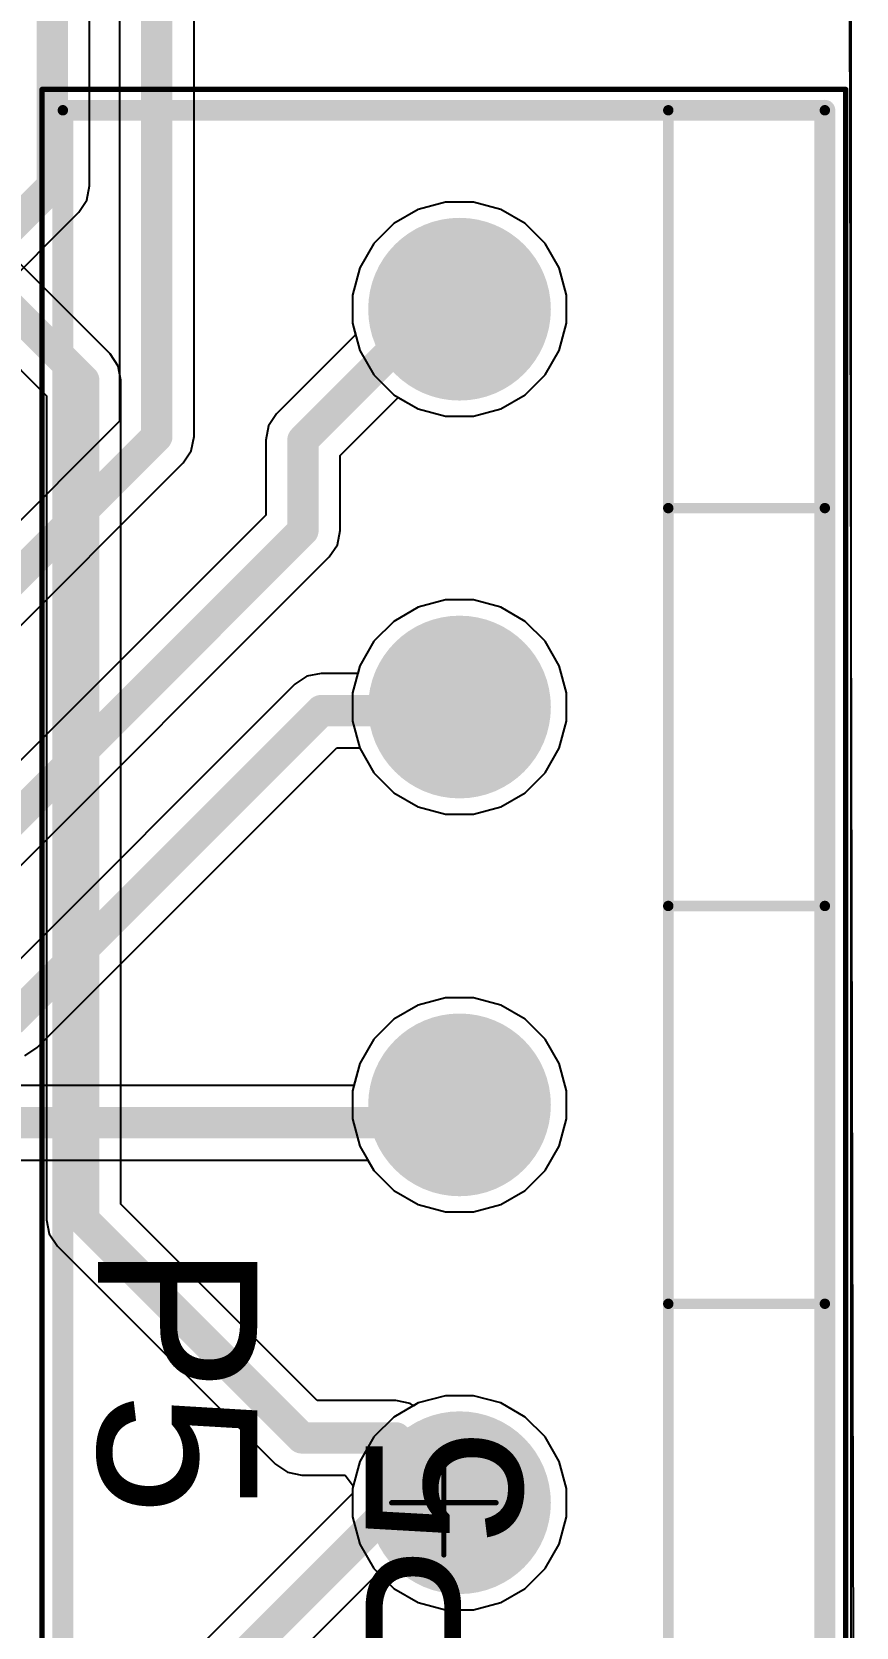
# Model space of a CAD drawing. Header units: millimetres. Extents: x 0.02 to 2.82, y 0.02 to 1.79.
# Drawn here: x 2.506 to 2.817, y 0.522 to 1.123 of the extents above; entities that cross this region are included whole.
import ezdxf

# ---------------------------------------------------------------- set-up
doc = ezdxf.new("R2010")
doc.units = ezdxf.units.MM
doc.header["$MEASUREMENT"] = 0
for name, color, linetype in [('BottomLayer', 5, 'Continuous'), ('BottomSolder', 6, 'Continuous'), ('Mechanical11', 56, 'Continuous'), ('Mechanical13', 56, 'Continuous'), ('Mechanical15', 56, 'Continuous'), ('MultiLayer', 9, 'Continuous'), ('PadHoleLayer', 156, 'Continuous'), ('TopLayer', 1, 'Continuous'), ('TopOverlay', 2, 'Continuous'), ('TopSolder', 216, 'Continuous')]:
    doc.layers.add(name, color=color, linetype=linetype)
doc.styles.add('Arial', font='arial.ttf', dxfattribs={"height": 0.2})

# ---------------------------------------------------------------- blocks, each defined once
blk = doc.blocks.new('691243310007_23')
at = {"layer": 'BottomLayer'}
h = blk.add_hatch(color=5, dxfattribs=at)
edge = h.paths.add_edge_path()
edge.add_arc((0, -0.00591), 0.03248, 0, 360)
h = blk.add_hatch(color=5, dxfattribs=at)
edge = h.paths.add_edge_path()
edge.add_arc((0.15, -0.00591), 0.03248, 0, 360)
h = blk.add_hatch(color=5, dxfattribs=at)
edge = h.paths.add_edge_path()
edge.add_arc((0.3, -0.00591), 0.03248, 0, 360)
h = blk.add_hatch(color=5, dxfattribs=at)
edge = h.paths.add_edge_path()
edge.add_arc((0.45, -0.00591), 0.03248, 0, 360)
at = {"layer": 'BottomSolder'}
h = blk.add_hatch(color=6, dxfattribs=at)
edge = h.paths.add_edge_path()
edge.add_arc((0, -0.00591), 0.03445, 0, 360)
h = blk.add_hatch(color=6, dxfattribs=at)
edge = h.paths.add_edge_path()
edge.add_arc((0.15, -0.00591), 0.03445, 0, 360)
h = blk.add_hatch(color=6, dxfattribs=at)
edge = h.paths.add_edge_path()
edge.add_arc((0.3, -0.00591), 0.03445, 0, 360)
h = blk.add_hatch(color=6, dxfattribs=at)
edge = h.paths.add_edge_path()
edge.add_arc((0.45, -0.00591), 0.03445, 0, 360)
at = {"layer": 'MultiLayer'}
h = blk.add_hatch(color=9, dxfattribs=at)
edge = h.paths.add_edge_path()
edge.add_arc((0, -0.00591), 0.03248, 0, 360)
h = blk.add_hatch(color=9, dxfattribs=at)
edge = h.paths.add_edge_path()
edge.add_arc((0.15, -0.00591), 0.03248, 0, 360)
h = blk.add_hatch(color=9, dxfattribs=at)
edge = h.paths.add_edge_path()
edge.add_arc((0.3, -0.00591), 0.03248, 0, 360)
h = blk.add_hatch(color=9, dxfattribs=at)
edge = h.paths.add_edge_path()
edge.add_arc((0.45, -0.00591), 0.03248, 0, 360)
at = {"layer": 'PadHoleLayer'}
h = blk.add_hatch(color=156, dxfattribs=at)
edge = h.paths.add_edge_path()
edge.add_arc((0, -0.00591), 0.02165, 0, 360)
h = blk.add_hatch(color=156, dxfattribs=at)
edge = h.paths.add_edge_path()
edge.add_arc((0.15, -0.00591), 0.02165, 0, 360)
h = blk.add_hatch(color=156, dxfattribs=at)
edge = h.paths.add_edge_path()
edge.add_arc((0.3, -0.00591), 0.02165, 0, 360)
h = blk.add_hatch(color=156, dxfattribs=at)
edge = h.paths.add_edge_path()
edge.add_arc((0.45, -0.00591), 0.02165, 0, 360)
at = {"layer": 'TopLayer'}
h = blk.add_hatch(color=1, dxfattribs=at)
edge = h.paths.add_edge_path()
edge.add_arc((0, -0.00591), 0.03248, 0, 360)
h = blk.add_hatch(color=1, dxfattribs=at)
edge = h.paths.add_edge_path()
edge.add_arc((0.15, -0.00591), 0.03248, 0, 360)
h = blk.add_hatch(color=1, dxfattribs=at)
edge = h.paths.add_edge_path()
edge.add_arc((0.3, -0.00591), 0.03248, 0, 360)
h = blk.add_hatch(color=1, dxfattribs=at)
edge = h.paths.add_edge_path()
edge.add_arc((0.45, -0.00591), 0.03248, 0, 360)
at = {"layer": 'TopSolder'}
h = blk.add_hatch(color=216, dxfattribs=at)
edge = h.paths.add_edge_path()
edge.add_arc((0, -0.00591), 0.03445, 0, 360)
h = blk.add_hatch(color=216, dxfattribs=at)
edge = h.paths.add_edge_path()
edge.add_arc((0.15, -0.00591), 0.03445, 0, 360)
h = blk.add_hatch(color=216, dxfattribs=at)
edge = h.paths.add_edge_path()
edge.add_arc((0.3, -0.00591), 0.03445, 0, 360)
h = blk.add_hatch(color=216, dxfattribs=at)
edge = h.paths.add_edge_path()
edge.add_arc((0.45, -0.00591), 0.03445, 0, 360)
at = {"layer": 'Mechanical11', "const_width": 0.00394}
for points in [[(-0.525, 0.1437), (0.525, 0.1437)], [(0.525, 0.1437), (0.525, -0.1437)], [(-0.525, -0.08465), (0.525, -0.08465)], [(0.075, -0.08465), (0.075, -0.1437)], [(0.225, -0.08465), (0.225, -0.1437)], [(0.375, -0.08465), (0.375, -0.1437)], [(-0.525, -0.1437), (0.525, -0.1437)]]:
    blk.add_lwpolyline(points, dxfattribs=at)
at = {"layer": 'Mechanical11', "const_width": 0.00197}
for points in [[(0.52402, 0.1437, 1), (0.52598, 0.1437, 1)], [(0.52402, 0.1437, 1), (0.52598, 0.1437, 1)], [(0.07402, -0.08465, 1), (0.07598, -0.08465, 1)], [(0.22402, -0.08465, 1), (0.22598, -0.08465, 1)], [(0.37402, -0.08465, 1), (0.37598, -0.08465, 1)], [(0.52402, -0.08465, 1), (0.52598, -0.08465, 1)], [(0.07402, -0.1437, 1), (0.07598, -0.1437, 1)], [(0.22402, -0.1437, 1), (0.22598, -0.1437, 1)], [(0.37402, -0.1437, 1), (0.37598, -0.1437, 1)], [(0.52402, -0.1437, 1), (0.52598, -0.1437, 1)], [(0.52402, -0.1437, 1), (0.52598, -0.1437, 1)]]:
    blk.add_lwpolyline(points, format="xyb", close=True, dxfattribs=at)
at = {"layer": 'Mechanical13', "const_width": 0.00394}
for points in [[(-0.525, 0.1437), (0.525, 0.1437)], [(0.525, 0.1437), (0.525, -0.1437)], [(-0.525, -0.08465), (0.525, -0.08465)], [(0.075, -0.08465), (0.075, -0.1437)], [(0.225, -0.08465), (0.225, -0.1437)], [(0.375, -0.08465), (0.375, -0.1437)], [(-0.525, -0.1437), (0.525, -0.1437)]]:
    blk.add_lwpolyline(points, dxfattribs=at)
at = {"layer": 'Mechanical13', "const_width": 0.00197}
for points in [[(0.52402, 0.1437, 1), (0.52598, 0.1437, 1)], [(0.52402, 0.1437, 1), (0.52598, 0.1437, 1)], [(0.07402, -0.08465, 1), (0.07598, -0.08465, 1)], [(0.22402, -0.08465, 1), (0.22598, -0.08465, 1)], [(0.37402, -0.08465, 1), (0.37598, -0.08465, 1)], [(0.52402, -0.08465, 1), (0.52598, -0.08465, 1)], [(0.07402, -0.1437, 1), (0.07598, -0.1437, 1)], [(0.22402, -0.1437, 1), (0.22598, -0.1437, 1)], [(0.37402, -0.1437, 1), (0.37598, -0.1437, 1)], [(0.52402, -0.1437, 1), (0.52598, -0.1437, 1)], [(0.52402, -0.1437, 1), (0.52598, -0.1437, 1)]]:
    blk.add_lwpolyline(points, format="xyb", close=True, dxfattribs=at)
at = {"layer": 'Mechanical15', "const_width": 0.00197}
for points in [[(-0.53287, 0.15157), (0.53287, 0.15157)], [(0.53287, 0.15157), (0.53287, -0.15157)], [(0, 0.01969), (0, -0.01969)], [(-0.01969, 0), (0.01969, 0)], [(-0.53287, -0.15157), (0.53287, -0.15157)]]:
    blk.add_lwpolyline(points, dxfattribs=at)
at = {"layer": 'Mechanical15', "const_width": 0.000984}
for points in [[(0.53238, 0.15157, 1), (0.53337, 0.15157, 1)], [(0.53238, 0.15157, 1), (0.53337, 0.15157, 1)], [(-0.00049, 0.01969, 1), (0.00049, 0.01969, 1)], [(-0.02018, 0, 1), (-0.01919, 0, 1)], [(0.01919, 0, 1), (0.02018, 0, 1)], [(-0.00049, -0.01969, 1), (0.00049, -0.01969, 1)], [(0.53238, -0.15157, 1), (0.53337, -0.15157, 1)], [(0.53238, -0.15157, 1), (0.53337, -0.15157, 1)]]:
    blk.add_lwpolyline(points, format="xyb", close=True, dxfattribs=at)
at = {"layer": 'TopOverlay', "const_width": 0.00787}
for points in [[(-0.525, 0.1437), (0.525, 0.1437)], [(0.525, 0.1437), (0.525, -0.1437)], [(-0.525, -0.1437), (0.525, -0.1437)]]:
    blk.add_lwpolyline(points, dxfattribs=at)
at = {"layer": 'TopOverlay', "const_width": 0.00394}
for points in [[(0.52303, 0.1437, 1), (0.52697, 0.1437, 1)], [(0.52303, 0.1437, 1), (0.52697, 0.1437, 1)], [(0.52303, -0.1437, 1), (0.52697, -0.1437, 1)], [(0.52303, -0.1437, 1), (0.52697, -0.1437, 1)]]:
    blk.add_lwpolyline(points, format="xyb", close=True, dxfattribs=at)
at = {"layer": 'Mechanical11'}
blk.add_text('P5', height=0.059055, dxfattribs=at).set_placement((-0.0689, -0.02953))

msp = doc.modelspace()

# ---------------------------------------------------------------- linework, layer by layer
at = {"layer": 'BottomLayer'}
for p, q in [((2.81496, 1.75197), (2.81496, 0.01969)), ((2.53552, 1.00164), (2.46654, 1.07063)), ((2.66201, 1.05886), (2.65175, 1.05611)), ((2.67264, 1.05886), (2.66201, 1.05886)), ((2.6829, 1.05611), (2.67264, 1.05886)), ((2.44428, 1.05315), (2.51154, 0.98589)), ((2.65175, 1.05611), (2.64254, 1.0508)), ((2.6921, 1.0508), (2.6829, 1.05611)), ((2.64254, 1.0508), (2.63503, 1.04328)), ((2.69961, 1.04328), (2.6921, 1.0508)), ((2.63503, 1.04328), (2.62972, 1.03408)), ((2.70493, 1.03408), (2.69961, 1.04328)), ((2.62972, 1.03408), (2.62697, 1.02382)), ((2.70768, 1.02382), (2.70493, 1.03408)), ((2.62697, 1.02382), (2.62697, 1.01319)), ((2.70768, 1.01319), (2.70768, 1.02382)), ((2.62697, 1.01319), (2.62972, 1.00293)), ((2.70493, 1.00293), (2.70768, 1.01319)), ((2.53857, 0.99708), (2.53552, 1.00164)), ((2.62972, 1.00293), (2.63503, 0.99373)), ((2.69961, 0.99373), (2.70493, 1.00293)), ((2.53964, 0.99171), (2.53857, 0.99708)), ((2.63503, 0.99373), (2.64254, 0.98621)), ((2.6921, 0.98621), (2.69961, 0.99373)), ((2.53964, 0.68102), (2.53964, 0.99171)), ((2.51154, 0.98589), (2.51154, 0.6752)), ((2.64254, 0.98621), (2.65175, 0.9809)), ((2.65175, 0.9809), (2.66201, 0.97815)), ((2.67264, 0.97815), (2.6829, 0.9809)), ((2.6829, 0.9809), (2.6921, 0.98621)), ((2.66201, 0.97815), (2.67264, 0.97815)), ((2.66201, 0.90886), (2.65175, 0.90611)), ((2.67264, 0.90886), (2.66201, 0.90886)), ((2.6829, 0.90611), (2.67264, 0.90886)), ((2.65175, 0.90611), (2.64254, 0.9008)), ((2.6921, 0.9008), (2.6829, 0.90611)), ((2.64254, 0.9008), (2.63503, 0.89328)), ((2.69961, 0.89328), (2.6921, 0.9008)), ((2.63503, 0.89328), (2.62972, 0.88408)), ((2.70493, 0.88408), (2.69961, 0.89328)), ((2.62972, 0.88408), (2.62697, 0.87382)), ((2.70768, 0.87382), (2.70493, 0.88408)), ((2.62697, 0.87382), (2.62697, 0.86319)), ((2.70768, 0.86319), (2.70768, 0.87382)), ((2.62697, 0.86319), (2.62972, 0.85293)), ((2.70493, 0.85293), (2.70768, 0.86319)), ((2.62972, 0.85293), (2.63503, 0.84373)), ((2.69961, 0.84373), (2.70493, 0.85293)), ((2.63503, 0.84373), (2.64254, 0.83621)), ((2.6921, 0.83621), (2.69961, 0.84373)), ((2.64254, 0.83621), (2.65175, 0.8309)), ((2.6829, 0.8309), (2.6921, 0.83621)), ((2.65175, 0.8309), (2.66201, 0.82815)), ((2.67264, 0.82815), (2.6829, 0.8309)), ((2.66201, 0.82815), (2.67264, 0.82815)), ((2.66201, 0.75886), (2.65175, 0.75611)), ((2.67264, 0.75886), (2.66201, 0.75886)), ((2.6829, 0.75611), (2.67264, 0.75886)), ((2.65175, 0.75611), (2.64254, 0.7508)), ((2.6921, 0.7508), (2.6829, 0.75611)), ((2.64254, 0.7508), (2.63503, 0.74328)), ((2.69961, 0.74328), (2.6921, 0.7508)), ((2.63503, 0.74328), (2.62972, 0.73408)), ((2.70493, 0.73408), (2.69961, 0.74328)), ((2.62972, 0.73408), (2.62697, 0.72382)), ((2.70768, 0.72382), (2.70493, 0.73408)), ((2.62697, 0.72382), (2.62697, 0.71319)), ((2.70768, 0.71319), (2.70768, 0.72382)), ((2.62697, 0.71319), (2.62972, 0.70293)), ((2.70493, 0.70293), (2.70768, 0.71319)), ((2.62972, 0.70293), (2.63503, 0.69373)), ((2.69961, 0.69373), (2.70493, 0.70293)), ((2.63503, 0.69373), (2.64254, 0.68621)), ((2.6921, 0.68621), (2.69961, 0.69373)), ((2.64254, 0.68621), (2.65175, 0.6809)), ((2.6829, 0.6809), (2.6921, 0.68621)), ((2.61367, 0.60699), (2.53964, 0.68102)), ((2.65175, 0.6809), (2.66201, 0.67815)), ((2.67264, 0.67815), (2.6829, 0.6809)), ((2.51154, 0.6752), (2.51261, 0.66982)), ((2.66201, 0.67815), (2.67264, 0.67815)), ((2.51261, 0.66982), (2.51566, 0.66526)), ((2.51566, 0.66526), (2.59791, 0.583)), ((2.66201, 0.60886), (2.65175, 0.60611)), ((2.67264, 0.60886), (2.66201, 0.60886)), ((2.6829, 0.60611), (2.67264, 0.60886)), ((2.64328, 0.60699), (2.61367, 0.60699)), ((2.64866, 0.60592), (2.64328, 0.60699)), ((2.64994, 0.60506), (2.64866, 0.60592)), ((2.65175, 0.60611), (2.64994, 0.60506)), ((2.6921, 0.6008), (2.6829, 0.60611)), ((2.69961, 0.59328), (2.6921, 0.6008)), ((2.70493, 0.58408), (2.69961, 0.59328)), ((2.70768, 0.57382), (2.70493, 0.58408)), ((2.59791, 0.583), (2.60247, 0.57996)), ((2.60247, 0.57996), (2.60785, 0.57889)), ((2.60785, 0.57889), (2.62422, 0.57889)), ((2.62422, 0.57889), (2.62726, 0.57492)), ((2.62726, 0.57492), (2.62697, 0.57382)), ((2.62697, 0.57382), (2.62697, 0.56319)), ((2.70768, 0.56319), (2.70768, 0.57382)), ((2.62697, 0.56319), (2.62972, 0.55293)), ((2.70493, 0.55293), (2.70768, 0.56319)), ((2.62972, 0.55293), (2.63503, 0.54373)), ((2.69961, 0.54373), (2.70493, 0.55293)), ((2.63503, 0.54373), (2.64254, 0.53621)), ((2.6921, 0.53621), (2.69961, 0.54373)), ((2.64254, 0.53621), (2.65175, 0.5309)), ((2.6829, 0.5309), (2.6921, 0.53621)), ((2.65175, 0.5309), (2.66201, 0.52815)), ((2.67264, 0.52815), (2.6829, 0.5309)), ((2.66201, 0.52815), (2.67264, 0.52815))]:
    msp.add_line(p, q, dxfattribs=at)
at = {"layer": 'BottomLayer', "const_width": 0.01181}
for points in [[(2.44685, 1.07045), (2.52559, 0.99171)], [(2.52559, 0.6752), (2.52559, 0.99171)], [(2.52559, 0.6752), (2.60785, 0.59294)], [(2.60785, 0.59294), (2.64328, 0.59294)], [(2.64328, 0.59294), (2.65551, 0.58071)]]:
    msp.add_lwpolyline(points, dxfattribs=at)
at = {"layer": 'BottomLayer', "const_width": 0.00591}
for points in [[(2.52264, 0.99171, 1), (2.52854, 0.99171, 1)], [(2.52264, 0.99171, 1), (2.52854, 0.99171, 1)], [(2.52264, 0.6752, 1), (2.52854, 0.6752, 1)], [(2.52264, 0.6752, 1), (2.52854, 0.6752, 1)], [(2.6049, 0.59294, 1), (2.6108, 0.59294, 1)], [(2.6049, 0.59294, 1), (2.6108, 0.59294, 1)], [(2.64033, 0.59294, 1), (2.64623, 0.59294, 1)], [(2.64033, 0.59294, 1), (2.64623, 0.59294, 1)], [(2.65256, 0.58071, 1), (2.65846, 0.58071, 1)]]:
    msp.add_lwpolyline(points, format="xyb", close=True, dxfattribs=at)
at = {"layer": 'TopLayer'}
for p, q in [((2.81301, 1.75001), (2.81691, 0.02322)), ((2.5672, 0.97047), (2.5672, 1.25787)), ((2.5391, 1.25205), (2.5391, 0.97629)), ((2.52783, 1.06496), (2.52783, 1.24606)), ((2.52676, 1.05958), (2.52783, 1.06496)), ((2.52371, 1.05503), (2.52676, 1.05958)), ((2.66201, 1.05886), (2.65175, 1.05611)), ((2.67264, 1.05886), (2.66201, 1.05886)), ((2.6829, 1.05611), (2.67264, 1.05886)), ((2.43867, 0.96999), (2.52371, 1.05503)), ((2.65175, 1.05611), (2.64254, 1.0508)), ((2.6921, 1.0508), (2.6829, 1.05611)), ((2.64254, 1.0508), (2.63503, 1.04328)), ((2.69961, 1.04328), (2.6921, 1.0508)), ((2.63503, 1.04328), (2.62972, 1.03408)), ((2.70493, 1.03408), (2.69961, 1.04328)), ((2.62972, 1.03408), (2.62697, 1.02382)), ((2.70768, 1.02382), (2.70493, 1.03408)), ((2.62697, 1.02382), (2.62697, 1.01319)), ((2.70768, 1.01319), (2.70768, 1.02382)), ((2.62697, 1.01319), (2.62813, 1.00885)), ((2.70493, 1.00293), (2.70768, 1.01319)), ((2.62813, 1.00885), (2.59833, 0.97905)), ((2.69961, 0.99373), (2.70493, 1.00293)), ((2.6921, 0.98621), (2.69961, 0.99373)), ((2.62232, 0.96329), (2.64425, 0.98523)), ((2.64425, 0.98523), (2.65175, 0.9809)), ((2.65175, 0.9809), (2.66201, 0.97815)), ((2.67264, 0.97815), (2.6829, 0.9809)), ((2.6829, 0.9809), (2.6921, 0.98621)), ((2.5391, 0.97629), (2.45678, 0.89397)), ((2.59529, 0.97449), (2.59422, 0.96911)), ((2.59833, 0.97905), (2.59529, 0.97449)), ((2.66201, 0.97815), (2.67264, 0.97815)), ((2.56613, 0.9651), (2.5672, 0.97047)), ((2.59422, 0.96911), (2.59422, 0.94086)), ((2.56308, 0.96054), (2.56613, 0.9651)), ((2.62232, 0.93504), (2.62232, 0.96329)), ((2.47253, 0.86999), (2.56308, 0.96054)), ((2.59422, 0.94086), (2.47334, 0.81998)), ((2.62125, 0.92966), (2.62232, 0.93504)), ((2.6182, 0.9251), (2.62125, 0.92966)), ((2.4686, 0.7755), (2.6182, 0.9251)), ((2.66201, 0.90886), (2.65175, 0.90611)), ((2.67264, 0.90886), (2.66201, 0.90886)), ((2.6829, 0.90611), (2.67264, 0.90886)), ((2.65175, 0.90611), (2.64254, 0.9008)), ((2.6921, 0.9008), (2.6829, 0.90611)), ((2.64254, 0.9008), (2.63503, 0.89328)), ((2.69961, 0.89328), (2.6921, 0.9008)), ((2.63503, 0.89328), (2.62972, 0.88408)), ((2.70493, 0.88408), (2.69961, 0.89328)), ((2.6098, 0.88013), (2.60524, 0.87708)), ((2.61518, 0.8812), (2.6098, 0.88013)), ((2.62895, 0.8812), (2.61518, 0.8812)), ((2.62972, 0.88408), (2.62895, 0.8812)), ((2.70768, 0.87382), (2.70493, 0.88408)), ((2.60524, 0.87708), (2.49221, 0.76405)), ((2.70768, 0.86319), (2.70768, 0.87382)), ((2.70493, 0.85293), (2.70768, 0.86319)), ((2.50797, 0.74007), (2.621, 0.8531)), ((2.621, 0.8531), (2.62967, 0.8531)), ((2.62967, 0.8531), (2.62972, 0.85293)), ((2.62972, 0.85293), (2.63503, 0.84373)), ((2.69961, 0.84373), (2.70493, 0.85293)), ((2.63503, 0.84373), (2.64254, 0.83621)), ((2.6921, 0.83621), (2.69961, 0.84373)), ((2.64254, 0.83621), (2.65175, 0.8309)), ((2.6829, 0.8309), (2.6921, 0.83621)), ((2.65175, 0.8309), (2.66201, 0.82815)), ((2.67264, 0.82815), (2.6829, 0.8309)), ((2.66201, 0.82815), (2.67264, 0.82815)), ((2.66201, 0.75886), (2.65175, 0.75611)), ((2.67264, 0.75886), (2.66201, 0.75886)), ((2.6829, 0.75611), (2.67264, 0.75886)), ((2.65175, 0.75611), (2.64254, 0.7508)), ((2.6921, 0.7508), (2.6829, 0.75611)), ((2.64254, 0.7508), (2.63503, 0.74328)), ((2.69961, 0.74328), (2.6921, 0.7508)), ((2.50341, 0.73702), (2.50797, 0.74007)), ((2.63503, 0.74328), (2.62972, 0.73408)), ((2.70493, 0.73408), (2.69961, 0.74328)), ((2.62972, 0.73408), (2.6275, 0.72581)), ((2.70768, 0.72382), (2.70493, 0.73408)), ((2.6275, 0.72581), (2.2876, 0.72581)), ((2.70768, 0.71319), (2.70768, 0.72382)), ((2.70493, 0.70293), (2.70768, 0.71319)), ((2.25311, 0.69771), (2.63273, 0.69771)), ((2.63273, 0.69771), (2.63503, 0.69373)), ((2.69961, 0.69373), (2.70493, 0.70293)), ((2.63503, 0.69373), (2.64254, 0.68621)), ((2.6921, 0.68621), (2.69961, 0.69373)), ((2.64254, 0.68621), (2.65175, 0.6809)), ((2.6829, 0.6809), (2.6921, 0.68621)), ((2.65175, 0.6809), (2.66201, 0.67815)), ((2.67264, 0.67815), (2.6829, 0.6809)), ((2.66201, 0.67815), (2.67264, 0.67815)), ((2.66201, 0.60886), (2.65175, 0.60611)), ((2.67264, 0.60886), (2.66201, 0.60886)), ((2.6829, 0.60611), (2.67264, 0.60886)), ((2.65175, 0.60611), (2.64254, 0.6008)), ((2.6921, 0.6008), (2.6829, 0.60611)), ((2.64254, 0.6008), (2.63503, 0.59328)), ((2.69961, 0.59328), (2.6921, 0.6008)), ((2.63503, 0.59328), (2.62972, 0.58408)), ((2.70493, 0.58408), (2.69961, 0.59328)), ((2.62972, 0.58408), (2.62697, 0.57382)), ((2.70768, 0.57382), (2.70493, 0.58408)), ((2.62697, 0.57203), (2.47694, 0.42201)), ((2.62697, 0.57382), (2.62697, 0.57203)), ((2.70768, 0.56319), (2.70768, 0.57382)), ((2.70493, 0.55293), (2.70768, 0.56319)), ((2.69961, 0.54373), (2.70493, 0.55293)), ((2.4927, 0.39802), (2.63671, 0.54204)), ((2.63671, 0.54204), (2.64254, 0.53621)), ((2.6921, 0.53621), (2.69961, 0.54373)), ((2.64254, 0.53621), (2.65175, 0.5309)), ((2.6829, 0.5309), (2.6921, 0.53621)), ((2.65175, 0.5309), (2.66201, 0.52815)), ((2.67264, 0.52815), (2.6829, 0.5309)), ((2.66201, 0.52815), (2.67264, 0.52815))]:
    msp.add_line(p, q, dxfattribs=at)
at = {"layer": 'TopLayer', "const_width": 0.01181}
for points in [[(2.55315, 0.97047), (2.55315, 1.25787)], [(2.51378, 1.06496), (2.51378, 1.24606)], [(2.42874, 0.97992), (2.51378, 1.06496)], [(2.60827, 0.96911), (2.65551, 1.01635)], [(2.4626, 0.87992), (2.55315, 0.97047)], [(2.60827, 0.93504), (2.60827, 0.96911)], [(2.45866, 0.78543), (2.60827, 0.93504)], [(2.64195, 0.86715), (2.65551, 0.88071)], [(2.49803, 0.75), (2.61518, 0.86715)], [(2.61518, 0.86715), (2.64195, 0.86715)], [(2.65551, 0.7245), (2.65551, 0.73071)], [(2.64277, 0.71176), (2.65551, 0.7245)], [(2.23932, 0.71176), (2.64277, 0.71176)], [(2.48276, 0.40796), (2.65551, 0.58071)]]:
    msp.add_lwpolyline(points, dxfattribs=at)
at = {"layer": 'TopLayer', "const_width": 0.00591}
for points in [[(2.51083, 1.06496, 1), (2.51673, 1.06496, 1)], [(2.51083, 1.06496, 1), (2.51673, 1.06496, 1)], [(2.65256, 1.01635, 1), (2.65846, 1.01635, 1)], [(2.5502, 0.97047, 1), (2.5561, 0.97047, 1)], [(2.5502, 0.97047, 1), (2.5561, 0.97047, 1)], [(2.60532, 0.96911, 1), (2.61122, 0.96911, 1)], [(2.60532, 0.96911, 1), (2.61122, 0.96911, 1)], [(2.60532, 0.93504, 1), (2.61122, 0.93504, 1)], [(2.60532, 0.93504, 1), (2.61122, 0.93504, 1)], [(2.65256, 0.88071, 1), (2.65846, 0.88071, 1)], [(2.61223, 0.86715, 1), (2.61813, 0.86715, 1)], [(2.61223, 0.86715, 1), (2.61813, 0.86715, 1)], [(2.639, 0.86715, 1), (2.6449, 0.86715, 1)], [(2.639, 0.86715, 1), (2.6449, 0.86715, 1)], [(2.65256, 0.73071, 1), (2.65846, 0.73071, 1)], [(2.65256, 0.7245, 1), (2.65846, 0.7245, 1)], [(2.65256, 0.7245, 1), (2.65846, 0.7245, 1)], [(2.63982, 0.71176, 1), (2.64572, 0.71176, 1)], [(2.63982, 0.71176, 1), (2.64572, 0.71176, 1)], [(2.65256, 0.58071, 1), (2.65846, 0.58071, 1)]]:
    msp.add_lwpolyline(points, format="xyb", close=True, dxfattribs=at)

# ---------------------------------------------------------------- block references
at = {"rotation": 90}
msp.add_blockref('691243310007_23', (2.66142, 0.5685), dxfattribs=at)

# ---------------------------------------------------------------- texts
at = {"layer": 'TopOverlay', "style": 'Arial'}
msp.add_text('P5', height=0.06, rotation=270, dxfattribs=at).set_placement((2.53103, 0.66613))

doc.saveas('drawing.dxf')
